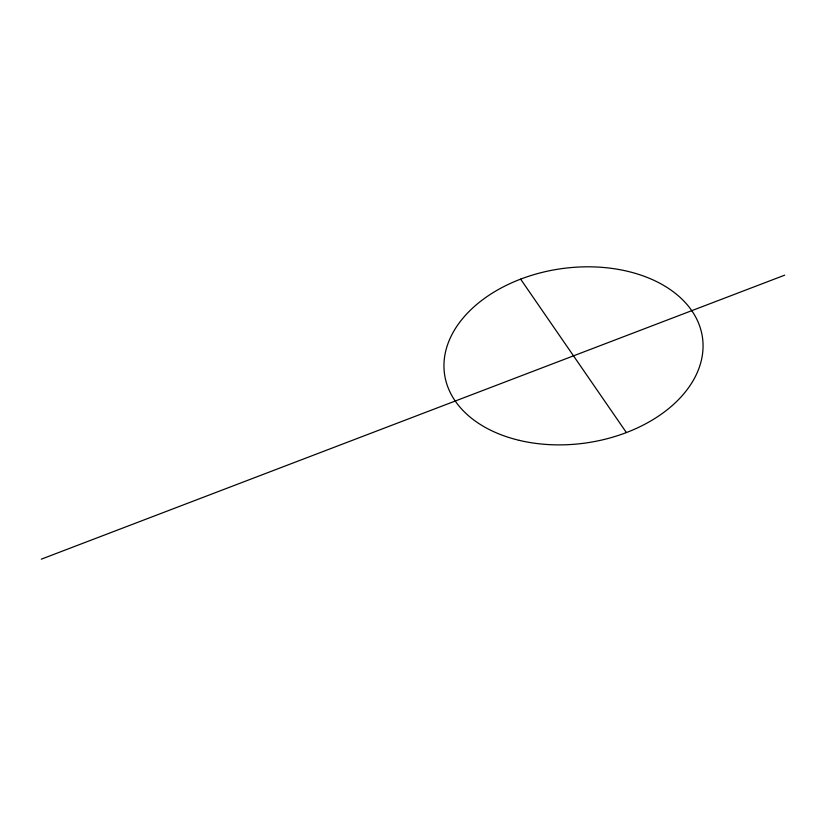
<?xml version="1.0" encoding="UTF-8"?>
<svg xmlns="http://www.w3.org/2000/svg" width="826" height="826" viewBox="0 0 826 826"><rect width="100%" height="100%" fill="white"/><g stroke="black" fill="none" stroke-linecap="round" stroke-linejoin="round"><path stroke-width="1.24" d="M41.3 559.171L784.7 275.161M520.617 279.126L626.387 432.566M519.275 440.361A130.26 88 -8.1 0 0 702.513 337.855A130.26 88 -8.1 0 0 498.728 289.327A130.26 88 -8.1 0 0 519.275 440.361"/></g></svg>
